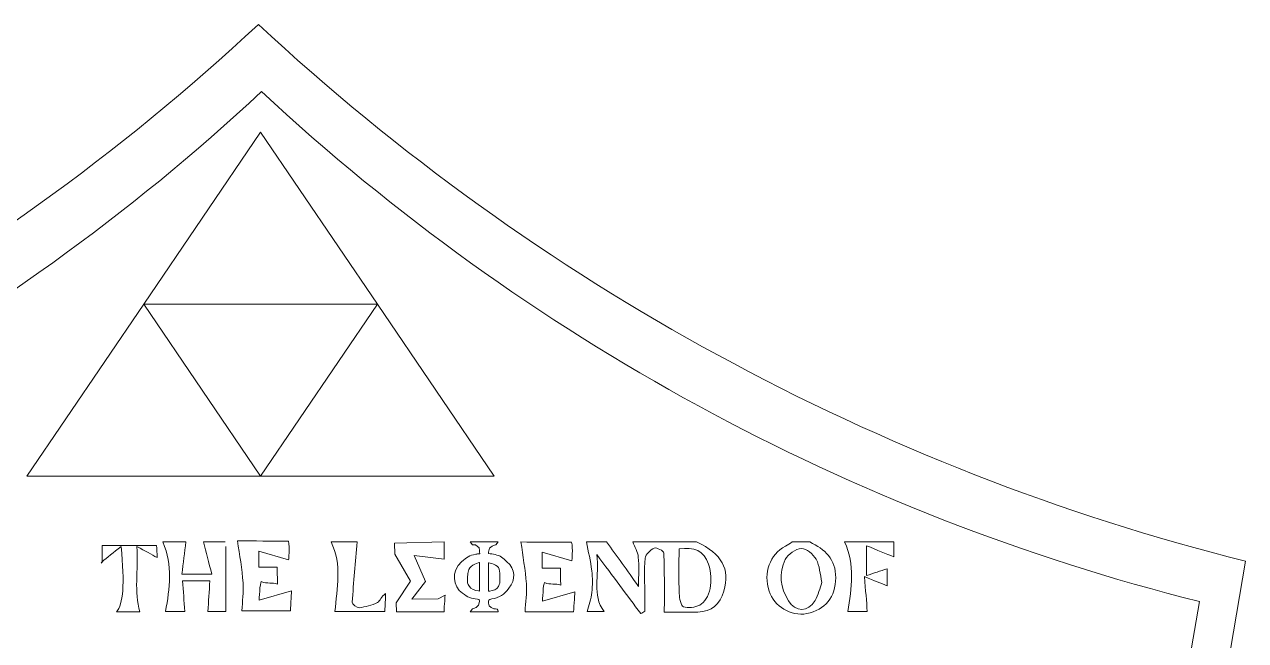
# Model space of a CAD drawing. Header units: inches. Extents: x 0 to 12, y 0 to 12.
# Drawn here: x 1.78 to 2.808, y 10.085 to 10.604 of the extents above; entities that cross this region are included whole.
import ezdxf

# ---------------------------------------------------------------- set-up
doc = ezdxf.new("R2010")
doc.units = ezdxf.units.IN
doc.header["$MEASUREMENT"] = 0

msp = doc.modelspace()

# ---------------------------------------------------------------- linework, layer by layer
at = {"color": 5, "lineweight": 0}
for p, q in [((1.9785, 10.5133), (1.8801, 10.3686)), ((2.077, 10.3686), (1.9785, 10.5133)), ((1.8801, 10.3686), (1.7816, 10.2238)), ((1.9785, 10.2238), (1.8801, 10.3686)), ((1.8801, 10.3686), (2.077, 10.3686)), ((2.077, 10.3686), (1.9785, 10.2238)), ((2.1754, 10.2238), (2.077, 10.3686)), ((1.7816, 10.2238), (1.9785, 10.2238)), ((1.9785, 10.2238), (2.1754, 10.2238)), ((2.6817, 9.6097), (2.7695, 10.1181))]:
    msp.add_line(p, q, dxfattribs=at)
at = {"color": 250, "lineweight": 0}
msp.add_line((2.7159, 9.6169), (2.8084, 10.1521), dxfattribs=at)
for centre, start, end in [((0.6807, 11.9974), 284.1261, 312.9293), ((3.2728, 11.9974), 227.0707, 255.8739)]:
    msp.add_arc(centre, 1.9029, start, end, dxfattribs=at)
at = {"color": 5, "lineweight": 0}
for centre, start, end in [((0.7482, 11.8711), 284.1261, 312.9293), ((3.2107, 11.8711), 227.0707, 255.8739)]:
    msp.add_arc(centre, 1.8077, start, end, dxfattribs=at)
at = {"color": 1, "lineweight": 0}
for points, knots in [([(1.845, 10.1512), (1.845, 10.1556), (1.845, 10.16), (1.845, 10.1653), (1.8602, 10.1653), (1.875, 10.1653), (1.8909, 10.1653), (1.8911, 10.1623), (1.8913, 10.1589), (1.8915, 10.1551), (1.8864, 10.1579), (1.8816, 10.1605), (1.8744, 10.1644), (1.8756, 10.144), (1.8719, 10.1264), (1.8768, 10.1094), (1.8724, 10.1094), (1.8649, 10.1094), (1.8571, 10.1094), (1.8629, 10.1159), (1.8642, 10.1328), (1.861, 10.1644), (1.8545, 10.1592), (1.8496, 10.1553), (1.8447, 10.1514), (1.8447, 10.1514), (1.845, 10.1512), (1.845, 10.1512)], [0, 0, 0, 0, 1, 1, 1, 2, 2, 2, 3, 3, 3, 4, 4, 4, 5, 5, 5, 6, 6, 6, 7, 7, 7, 8, 8, 8, 9, 9, 9, 9]), ([(1.9494, 10.1646), (1.9494, 10.1635), (1.9494, 10.1624), (1.9494, 10.1613), (1.9494, 10.143), (1.9494, 10.1266), (1.9494, 10.1098), (1.9448, 10.1098), (1.9384, 10.1098), (1.9342, 10.1098), (1.9347, 10.1182), (1.9353, 10.1265), (1.9359, 10.1356), (1.928, 10.1356), (1.9213, 10.1356), (1.9128, 10.1356), (1.9135, 10.127), (1.9141, 10.1186), (1.9147, 10.1097), (1.9101, 10.1097), (1.903, 10.1097), (1.8985, 10.1097), (1.902, 10.1291), (1.9049, 10.1487), (1.8962, 10.1683), (1.9027, 10.1683), (1.9092, 10.1683), (1.9157, 10.1683), (1.9146, 10.1595), (1.9135, 10.1506), (1.9123, 10.1411), (1.9211, 10.1411), (1.9277, 10.1411), (1.9375, 10.1411), (1.9349, 10.1511), (1.9326, 10.1597), (1.9304, 10.1683), (1.9365, 10.1683), (1.9426, 10.1683), (1.9487, 10.1683)], [0, 0, 0, 0, 1, 1, 1, 2, 2, 2, 3, 3, 3, 4, 4, 4, 5, 5, 5, 6, 6, 6, 7, 7, 7, 8, 8, 8, 9, 9, 9, 10, 10, 10, 11, 11, 11, 12, 12, 12, 13, 13, 13, 13]), ([(2.002, 10.169), (2.0033, 10.1637), (2.0022, 10.1533), (2.0022, 10.1533), (2.0022, 10.1533), (1.9772, 10.1605), (1.9772, 10.1605), (1.9772, 10.1605), (1.9771, 10.147), (1.9771, 10.147), (1.9771, 10.147), (1.9925, 10.147), (1.9925, 10.147), (1.9925, 10.147), (1.9928, 10.1356), (1.9928, 10.1328), (1.9885, 10.1346), (1.9842, 10.1328), (1.9792, 10.1349), (1.9779, 10.1341), (1.9774, 10.1193), (1.9774, 10.1193), (1.9774, 10.1193), (2.0047, 10.1272), (2.0047, 10.1272), (2.0047, 10.1272), (2.004, 10.1154), (2.0037, 10.1104), (1.9886, 10.1104), (1.9745, 10.1104), (1.9628, 10.1104), (1.9632, 10.1184), (1.9644, 10.1262), (1.9638, 10.1338), (1.963, 10.1456), (1.9608, 10.1574), (1.9592, 10.1692), (1.9723, 10.1692), (1.9889, 10.169), (2.002, 10.169)], [0, 0, 0, 0, 1, 1, 1, 2, 2, 2, 3, 3, 3, 4, 4, 4, 5, 5, 5, 6, 6, 6, 7, 7, 7, 8, 8, 8, 9, 9, 9, 10, 10, 10, 11, 11, 11, 12, 12, 12, 13, 13, 13, 13]), ([(2.0599, 10.1683), (2.0585, 10.1514), (2.0568, 10.1345), (2.0558, 10.1175), (2.0557, 10.116), (2.0598, 10.1127), (2.0616, 10.1129), (2.0669, 10.1136), (2.0724, 10.115), (2.0771, 10.1173), (2.0793, 10.1185), (2.08, 10.1225), (2.0839, 10.1249), (2.0837, 10.1202), (2.0835, 10.1155), (2.0832, 10.1099), (2.0685, 10.1099), (2.0545, 10.1099), (2.0412, 10.1099), (2.0429, 10.1293), (2.0475, 10.1491), (2.0379, 10.1683), (2.0453, 10.1683), (2.0526, 10.1683), (2.0599, 10.1683)], [0, 0, 0, 0, 1, 1, 1, 2, 2, 2, 3, 3, 3, 4, 4, 4, 5, 5, 5, 6, 6, 6, 7, 7, 7, 8, 8, 8, 8]), ([(2.108, 10.157), (2.108, 10.157), (2.1174, 10.135), (2.1174, 10.135), (2.1174, 10.135), (2.1059, 10.1201), (2.1059, 10.1201), (2.1059, 10.1201), (2.1282, 10.1203), (2.1282, 10.1203), (2.1282, 10.1203), (2.134, 10.1235), (2.134, 10.1235), (2.134, 10.1235), (2.1334, 10.1147), (2.1331, 10.1096), (2.1183, 10.1096), (2.0931, 10.1096), (2.0931, 10.1096), (2.0931, 10.1096), (2.0929, 10.1172), (2.0929, 10.1172), (2.0929, 10.1172), (2.1049, 10.1353), (2.1049, 10.1353), (2.1049, 10.1353), (2.0916, 10.1581), (2.0916, 10.1581), (2.0916, 10.1581), (2.0915, 10.1674), (2.0915, 10.1674), (2.0915, 10.1674), (2.1332, 10.1685), (2.1332, 10.1685), (2.1332, 10.1637), (2.1332, 10.1588), (2.1332, 10.1539), (2.1332, 10.1539), (2.108, 10.157), (2.108, 10.157)], [0, 0, 0, 0, 1, 1, 1, 2, 2, 2, 3, 3, 3, 4, 4, 4, 5, 5, 5, 6, 6, 6, 7, 7, 7, 8, 8, 8, 9, 9, 9, 10, 10, 10, 11, 11, 11, 12, 12, 12, 13, 13, 13, 13]), ([(2.1786, 10.1684), (2.1786, 10.1684), (2.1767, 10.1659), (2.1767, 10.1659), (2.1767, 10.1659), (2.1705, 10.1651), (2.1705, 10.1598), (2.1705, 10.1595), (2.1705, 10.1591), (2.1705, 10.1586), (2.1724, 10.1583), (2.1743, 10.1581), (2.1761, 10.1577), (2.1808, 10.1568), (2.1826, 10.1549), (2.1861, 10.1517), (2.1931, 10.1454), (2.1938, 10.1366), (2.1878, 10.1293), (2.1835, 10.124), (2.1801, 10.1215), (2.1735, 10.1203), (2.1705, 10.1197), (2.1705, 10.1198), (2.1705, 10.1167), (2.1705, 10.1133), (2.1751, 10.1121), (2.1751, 10.1121), (2.1751, 10.1121), (2.176, 10.1121), (2.1765, 10.1121), (2.1789, 10.1121), (2.1787, 10.1096), (2.1787, 10.1096), (2.1787, 10.1096), (2.1551, 10.1096), (2.1551, 10.1096), (2.1551, 10.1096), (2.157, 10.1121), (2.157, 10.1121), (2.157, 10.1121), (2.1631, 10.1129), (2.1631, 10.1181), (2.1632, 10.1194), (2.1629, 10.1199), (2.1614, 10.1201), (2.1559, 10.1206), (2.1532, 10.1218), (2.1486, 10.1251), (2.1409, 10.1309), (2.1384, 10.1433), (2.1479, 10.1517), (2.1521, 10.1554), (2.1546, 10.1571), (2.1599, 10.158), (2.1609, 10.1581), (2.1619, 10.1583), (2.1632, 10.1584), (2.1631, 10.1601), (2.1628, 10.1635), (2.1628, 10.1635), (2.1628, 10.1635), (2.1596, 10.1658), (2.1596, 10.1658), (2.1596, 10.1658), (2.157, 10.1659), (2.157, 10.1659), (2.157, 10.1659), (2.155, 10.1684), (2.155, 10.1684), (2.155, 10.1684), (2.1786, 10.1684), (2.1786, 10.1684)], [0, 0, 0, 0, 1, 1, 1, 2, 2, 2, 3, 3, 3, 4, 4, 4, 5, 5, 5, 6, 6, 6, 7, 7, 7, 8, 8, 8, 9, 9, 9, 10, 10, 10, 11, 11, 11, 12, 12, 12, 13, 13, 13, 14, 14, 14, 15, 15, 15, 16, 16, 16, 17, 17, 17, 18, 18, 18, 19, 19, 19, 20, 20, 20, 21, 21, 21, 22, 22, 22, 23, 23, 23, 24, 24, 24, 24]), ([(2.2406, 10.1681), (2.2419, 10.1629), (2.2408, 10.1525), (2.2408, 10.1525), (2.2408, 10.1525), (2.2159, 10.1597), (2.2159, 10.1597), (2.2159, 10.1597), (2.2158, 10.1462), (2.2158, 10.1462), (2.2158, 10.1462), (2.2311, 10.1462), (2.2311, 10.1462), (2.2311, 10.1462), (2.2314, 10.1348), (2.2314, 10.132), (2.2271, 10.1338), (2.2229, 10.1319), (2.2178, 10.1341), (2.2166, 10.1333), (2.2161, 10.1185), (2.2161, 10.1185), (2.2161, 10.1185), (2.2433, 10.1264), (2.2433, 10.1264), (2.2433, 10.1264), (2.2426, 10.1145), (2.2423, 10.1096), (2.2272, 10.1096), (2.2131, 10.1096), (2.2014, 10.1096), (2.2018, 10.1175), (2.203, 10.1253), (2.2025, 10.133), (2.2016, 10.1448), (2.1995, 10.1566), (2.1979, 10.1683), (2.2109, 10.1683), (2.2276, 10.1681), (2.2406, 10.1681)], [0, 0, 0, 0, 1, 1, 1, 2, 2, 2, 3, 3, 3, 4, 4, 4, 5, 5, 5, 6, 6, 6, 7, 7, 7, 8, 8, 8, 9, 9, 9, 10, 10, 10, 11, 11, 11, 12, 12, 12, 13, 13, 13, 13]), ([(2.3459, 10.1683), (2.3673, 10.1582), (2.3742, 10.1457), (2.3688, 10.127), (2.3656, 10.1159), (2.3585, 10.1096), (2.3468, 10.1093), (2.3367, 10.1091), (2.3265, 10.1093), (2.3187, 10.1093), (2.3187, 10.1261), (2.3189, 10.1426), (2.3183, 10.1591), (2.3182, 10.1607), (2.3121, 10.164), (2.3102, 10.1631), (2.307, 10.1616), (2.3029, 10.1578), (2.3026, 10.1546), (2.3016, 10.1441), (2.3022, 10.1335), (2.3023, 10.1229), (2.3023, 10.1185), (2.3023, 10.1142), (2.3023, 10.1098), (2.3011, 10.1092), (2.3, 10.1086), (2.2989, 10.108), (2.2873, 10.1235), (2.2757, 10.139), (2.2618, 10.1577), (2.2645, 10.1396), (2.2571, 10.1238), (2.2681, 10.1097), (2.2632, 10.1097), (2.2576, 10.1097), (2.2538, 10.1097), (2.2551, 10.115), (2.257, 10.1204), (2.2576, 10.1258), (2.2583, 10.1319), (2.2583, 10.1381), (2.2576, 10.1441), (2.2566, 10.1523), (2.2546, 10.1603), (2.253, 10.1683), (2.2587, 10.1683), (2.2644, 10.1683), (2.2701, 10.1683), (2.2786, 10.1565), (2.2872, 10.1446), (2.297, 10.1309), (2.297, 10.1406), (2.2976, 10.1481), (2.2968, 10.1555), (2.2963, 10.1599), (2.2938, 10.1641), (2.2921, 10.1683), (2.31, 10.1683), (2.328, 10.1683), (2.3459, 10.1683)], [0, 0, 0, 0, 1, 1, 1, 2, 2, 2, 3, 3, 3, 4, 4, 4, 5, 5, 5, 6, 6, 6, 7, 7, 7, 8, 8, 8, 9, 9, 9, 10, 10, 10, 11, 11, 11, 12, 12, 12, 13, 13, 13, 14, 14, 14, 15, 15, 15, 16, 16, 16, 17, 17, 17, 18, 18, 18, 19, 19, 19, 20, 20, 20, 20]), ([(2.3311, 10.1624), (2.3311, 10.1497), (2.3308, 10.1373), (2.3313, 10.1248), (2.3314, 10.1209), (2.3326, 10.1145), (2.3348, 10.1137), (2.3388, 10.1123), (2.3446, 10.1132), (2.3485, 10.1152), (2.3573, 10.1198), (2.3604, 10.1363), (2.356, 10.1495), (2.3521, 10.1611), (2.3437, 10.1644), (2.3311, 10.1624)], [0, 0, 0, 0, 1, 1, 1, 2, 2, 2, 3, 3, 3, 4, 4, 4, 5, 5, 5, 5]), ([(2.4412, 10.1683), (2.454, 10.1623), (2.4632, 10.1538), (2.4631, 10.1382), (2.463, 10.122), (2.4542, 10.1109), (2.4387, 10.108), (2.4254, 10.1055), (2.4113, 10.114), (2.407, 10.127), (2.4019, 10.1423), (2.4076, 10.1577), (2.4207, 10.1648), (2.4227, 10.1659), (2.4246, 10.1672), (2.4265, 10.1683), (2.4314, 10.1683), (2.4363, 10.1683), (2.4412, 10.1683)], [0, 0, 0, 0, 1, 1, 1, 2, 2, 2, 3, 3, 3, 4, 4, 4, 5, 5, 5, 6, 6, 6, 6]), ([(2.5121, 10.1683), (2.5121, 10.1631), (2.5121, 10.1578), (2.5121, 10.1558), (2.5054, 10.1585), (2.4982, 10.1614), (2.4889, 10.1652), (2.4889, 10.1552), (2.4889, 10.149), (2.4889, 10.14), (2.4951, 10.1421), (2.5009, 10.1439), (2.5064, 10.1457), (2.5064, 10.1418), (2.5064, 10.136), (2.5064, 10.1314), (2.5014, 10.1334), (2.4957, 10.1357), (2.4873, 10.1391), (2.4883, 10.1271), (2.489, 10.1186), (2.4897, 10.1097), (2.4862, 10.1097), (2.4792, 10.1097), (2.4734, 10.1097), (2.4763, 10.1295), (2.4796, 10.1491), (2.4705, 10.1683), (2.4844, 10.1683), (2.4982, 10.1683), (2.5121, 10.1683)], [0, 0, 0, 0, 1, 1, 1, 2, 2, 2, 3, 3, 3, 4, 4, 4, 5, 5, 5, 6, 6, 6, 7, 7, 7, 8, 8, 8, 9, 9, 9, 10, 10, 10, 10]), ([(2.4515, 10.1342), (2.4498, 10.1414), (2.4496, 10.1483), (2.4466, 10.1537), (2.4442, 10.158), (2.4383, 10.1631), (2.4342, 10.1628), (2.4294, 10.1626), (2.4229, 10.158), (2.4206, 10.1535), (2.4148, 10.142), (2.4166, 10.1297), (2.4232, 10.1187), (2.429, 10.1091), (2.4399, 10.1092), (2.4457, 10.1189), (2.4485, 10.1236), (2.4497, 10.1293), (2.4515, 10.1342)], [0, 0, 0, 0, 1, 1, 1, 2, 2, 2, 3, 3, 3, 4, 4, 4, 5, 5, 5, 6, 6, 6, 6]), ([(1.8447, 10.1514), (1.8447, 10.1514), (1.8444, 10.1506), (1.8444, 10.1506), (1.8444, 10.1506), (1.845, 10.1512), (1.845, 10.1512), (1.845, 10.1512), (1.8447, 10.1514), (1.8447, 10.1514)], [0, 0, 0, 0, 1, 1, 1, 2, 2, 2, 3, 3, 3, 3]), ([(2.163, 10.151), (2.163, 10.151), (2.1553, 10.149), (2.154, 10.145), (2.1527, 10.141), (2.1528, 10.1343), (2.1528, 10.1343), (2.1528, 10.1343), (2.1539, 10.1311), (2.1557, 10.1293), (2.1574, 10.1276), (2.163, 10.127), (2.163, 10.127), (2.163, 10.127), (2.163, 10.151), (2.163, 10.151)], [0, 0, 0, 0, 1, 1, 1, 2, 2, 2, 3, 3, 3, 4, 4, 4, 5, 5, 5, 5]), ([(2.1706, 10.1269), (2.171, 10.1269), (2.1757, 10.1274), (2.1777, 10.1292), (2.1797, 10.131), (2.1801, 10.1343), (2.1801, 10.1343), (2.1801, 10.1343), (2.1804, 10.1416), (2.1796, 10.1454), (2.1789, 10.1493), (2.1706, 10.1508), (2.1706, 10.1508), (2.1706, 10.1508), (2.1706, 10.138), (2.1706, 10.1269)], [0, 0, 0, 0, 1, 1, 1, 2, 2, 2, 3, 3, 3, 4, 4, 4, 5, 5, 5, 5])]:
    msp.add_open_spline(points, degree=3, knots=knots, dxfattribs=at)

doc.saveas('drawing.dxf')
